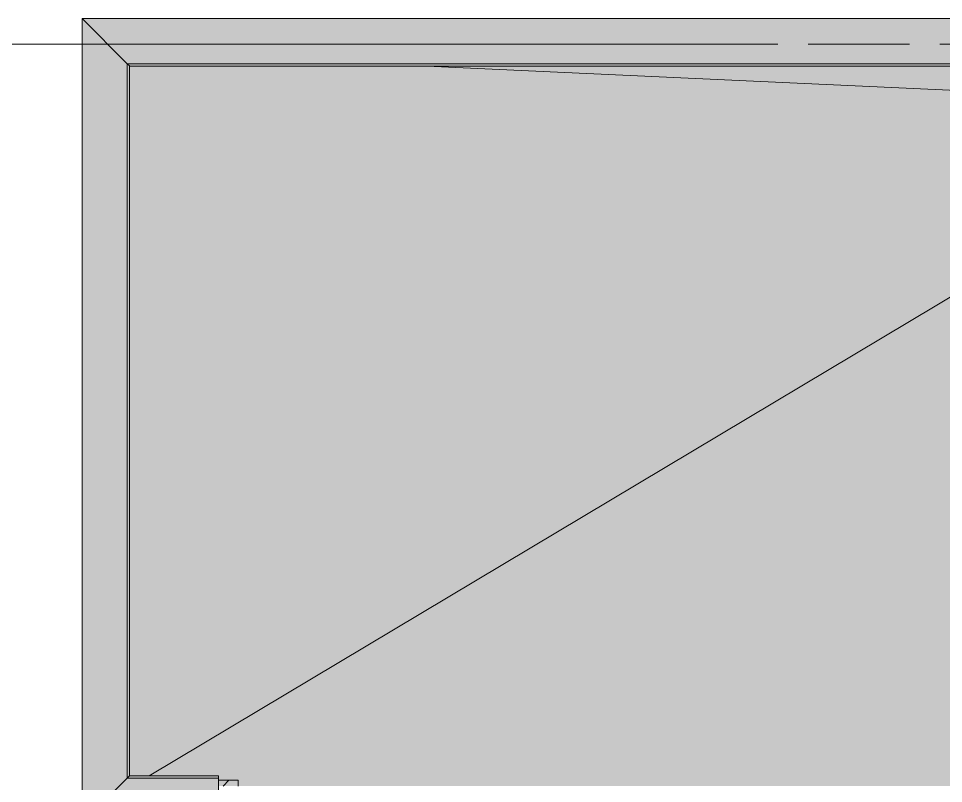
# Model space of a CAD drawing. Header units: millimetres. Extents: x 35355 to 234366, y -8553 to 29000.
# Drawn here: x 103948 to 118466, y 15398 to 27400 of the extents above; entities that cross this region are included whole.
import ezdxf

# ---------------------------------------------------------------- set-up
doc = ezdxf.new("R2010")
doc.units = ezdxf.units.MM
doc.linetypes.add('Осевая', pattern=[3175, 635, -476.25, 1587.5, -476.25])
for name, color, linetype, lineweight in [('A-DETL-1', 7, 'Continuous', 5), ('A-GENM', 7, 'Continuous', 5), ('I-WALL-3', 7, 'Continuous', 5), ('Оси', 7, 'Continuous', 9), ('Оси-2', 7, 'Осевая', 9)]:
    doc.layers.add(name, color=color, linetype=linetype, lineweight=lineweight)
doc.layers.add('A-DETL-GENF-2', color=7, linetype='Continuous', lineweight=9, true_color=0xc0c0c0, transparency=0.4)
for name, color, linetype, lineweight, true_color in [('A-FLOR-1', 7, 'Continuous', 5, 0xb7b7b7), ('A-GENM-1', 7, 'Continuous', 5, 0x737373), ('I-WALL-2', 7, 'Continuous', 5, 0x737373)]:
    doc.layers.add(name, color=color, linetype=linetype, lineweight=lineweight, true_color=true_color)

# ---------------------------------------------------------------- blocks, each defined once
blk = doc.blocks.new('парапет1 - парапет-18629556-3_6_2_птичка')
at = {"layer": 'A-GENM'}
for p, q in [((-2411, 27400), (33928, 27400)), ((-2411, 14773), (-2411, 27400))]:
    blk.add_line(p, q, dxfattribs=at)
at = {"layer": 'A-GENM-1'}
for p, q in [((-2409, 27398), (-1702, 26691)), ((33219, 26691), (-1702, 26691)), ((-1702, 26691), (-1666, 26655)), ((-1702, 26691), (-1702, 15482)), ((-1665, 26654), (33182, 26654)), ((-1665, 15519), (-1665, 26654)), ((-2409, 14775), (-1702, 15482)), ((-1702, 15482), (-1666, 15518)), ((-1702, 15482), (-268, 15482)), ((-268, 15519), (-1665, 15519)), ((-268, 15519), (-268, 15518)), ((-268, 15518), (-268, 15482)), ((-268, 15482), (-268, 14775))]:
    blk.add_line(p, q, dxfattribs=at)
for points in [[(-1666, 26655), (-1665, 26654), (-1665, 26654), (-1665, 26654), (-1665, 26654)], [(-1666, 15518), (-1665, 15519), (-1665, 15519), (-1665, 15519), (-1665, 15519)]]:
    blk.add_open_spline(points, degree=3, dxfattribs=at)

msp = doc.modelspace()

# ---------------------------------------------------------------- hatches: boundary and pattern name
at = {"layer": 'A-DETL-GENF-2'}
msp.add_hatch(color=256, dxfattribs=at).paths.add_polyline_path([(104947.4, 14774.9), (107088.5, 14774.9), (107088.5, 15358), (146116.5, 15358), (146116.5, 23888.3), (141284.6, 23888.3), (141284.6, 27398.1), (104947.4, 27398.1), (104947.4, 15271.3)])
at = {"layer": 'I-WALL-3'}
h = msp.add_hatch(dxfattribs=at)
h.set_pattern_fill('FP_99', color=256, style=0, pattern_type=2)
h.set_pattern_definition([(45, (107356.5, 0), (-353.553, 353.553), []), (135, (107356.5, 0), (-353.553, -353.553), [])])
h.paths.add_polyline_path([(107396.5, 15358), (107396.5, 15450), (107088.5, 15450), (107088.5, 15358), (107360, 15358)])

# ---------------------------------------------------------------- linework, layer by layer
at = {"layer": 'A-DETL-1'}
for p, q in [((141284.6, 27398.1), (104947.4, 27398.1)), ((104947.4, 27398.1), (104947.4, 14774.9))]:
    msp.add_line(p, q, dxfattribs=at)
at = {"layer": 'A-FLOR-1'}
for p, q in [((121666.5, 26130), (110356.8, 26653.6)), ((105998.4, 15518.4), (121666.5, 24880))]:
    msp.add_line(p, q, dxfattribs=at)
at = {"layer": 'I-WALL-2'}
for p, q in [((107396.5, 15450), (107088.5, 15450)), ((107396.5, 15358), (107396.5, 15450))]:
    msp.add_line(p, q, dxfattribs=at)
at = {"layer": 'Оси'}
msp.add_line((102732.2, 27000), (115232.2, 27000), dxfattribs=at)
at = {"layer": 'Оси-2'}
msp.add_line((115232.2, 27000), (128766.5, 27000), dxfattribs=at)

# ---------------------------------------------------------------- block references
at = {"layer": 'A-GENM'}
msp.add_blockref('парапет1 - парапет-18629556-3_6_2_птичка', (107356.5, 0), dxfattribs=at)

doc.saveas('drawing.dxf')
